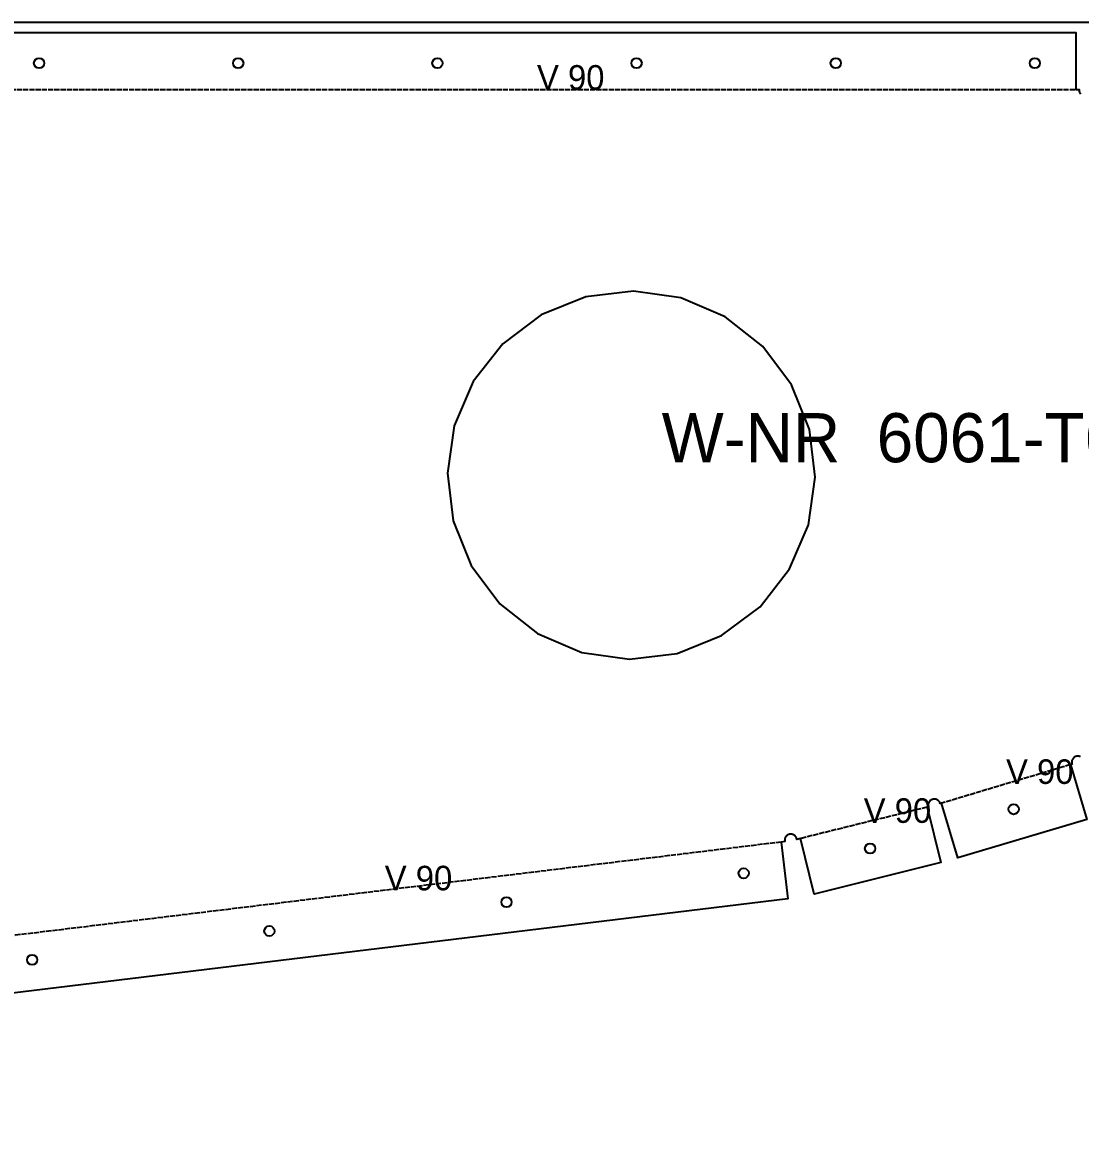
# Model space of a CAD drawing. Header units: millimetres. Extents: x 0 to 2438, y 0 to 1219.
# Drawn here: x 1907.2 to 2166, y 943.5 to 1219 of the extents above; entities that cross this region are included whole.
import ezdxf

# ---------------------------------------------------------------- set-up
doc = ezdxf.new("R2010")
doc.units = ezdxf.units.MM
doc.linetypes.add('DASHED', pattern=[1.524, 1.27, -0.254])
for name, color, linetype in [('CUT', 7, 'CONTINUOUS'), ('ETCH', 8, 'CONTINUOUS'), ('HOLE', 6, 'CONTINUOUS'), ('VALLEY', 1, 'DASHED')]:
    doc.layers.add(name, color=color, linetype=linetype)

msp = doc.modelspace()

# ---------------------------------------------------------------- linework, layer by layer
at = {"layer": 'CUT'}
for points in [[(1901.23, 1216.56), (2164.84, 1216.56), (2164.84, 1202.59), (2165.66, 1202.59), (2165.65, 1202.45), (2165.66, 1202.3), (2165.68, 1202.16), (2165.72, 1202.01), (2165.77, 1201.88), (2165.84, 1201.74), (2165.91, 1201.62), (2166, 1201.5)], [(2166.04, 1039.47), (2165.91, 1039.53), (2165.77, 1039.58), (2165.62, 1039.61), (2165.48, 1039.63), (2165.33, 1039.64), (2165.18, 1039.63), (2165.04, 1039.61), (2164.9, 1039.57), (2164.76, 1039.52), (2164.63, 1039.45), (2164.5, 1039.37), (2164.38, 1039.29), (2164.28, 1039.18), (2164.18, 1039.07), (2164.09, 1038.95), (2164.02, 1038.83), (2163.96, 1038.69), (2163.91, 1038.55), (2163.88, 1038.41), (2163.86, 1038.27), (2163.85, 1038.12), (2163.86, 1037.97), (2163.88, 1037.83), (2163.92, 1037.68), (2163.93, 1037.66), (2163.56, 1037.55), (2167.56, 1024.17), (2136.03, 1014.74), (2132.03, 1028.13), (2131.69, 1028.02), (2131.67, 1028.09), (2131.62, 1028.23), (2131.55, 1028.36), (2131.47, 1028.49), (2131.38, 1028.61), (2131.28, 1028.71), (2131.17, 1028.81), (2131.05, 1028.9), (2130.93, 1028.97), (2130.79, 1029.03), (2130.65, 1029.08), (2130.51, 1029.11), (2130.36, 1029.13), (2130.22, 1029.14), (2130.07, 1029.13), (2129.92, 1029.1), (2129.78, 1029.07), (2129.64, 1029.02), (2129.51, 1028.95), (2129.39, 1028.87), (2129.27, 1028.78), (2129.16, 1028.68), (2129.07, 1028.57), (2128.98, 1028.45), (2128.91, 1028.33), (2128.84, 1028.19), (2128.8, 1028.05), (2128.76, 1027.91), (2128.74, 1027.76), (2128.74, 1027.62), (2128.75, 1027.47), (2128.77, 1027.32), (2128.79, 1027.23), (2128.45, 1027.15), (2131.8, 1013.59), (2100.85, 1005.92), (2097.5, 1019.49), (2096.61, 1019.27), (2096.59, 1019.36), (2096.56, 1019.51), (2096.5, 1019.64), (2096.44, 1019.78), (2096.36, 1019.9), (2096.27, 1020.02), (2096.17, 1020.13), (2096.06, 1020.22), (2095.94, 1020.31), (2095.81, 1020.38), (2095.68, 1020.44), (2095.54, 1020.49), (2095.4, 1020.53), (2095.25, 1020.55), (2095.11, 1020.55), (2094.96, 1020.54), (2094.81, 1020.52), (2094.67, 1020.48), (2094.53, 1020.43), (2094.4, 1020.36), (2094.28, 1020.29), (2094.16, 1020.2), (2094.05, 1020.1), (2093.95, 1019.99), (2093.87, 1019.87), (2093.79, 1019.74), (2093.73, 1019.61), (2093.69, 1019.47), (2093.65, 1019.32), (2093.63, 1019.18), (2093.63, 1019.03), (2093.64, 1018.88), (2093.66, 1018.74), (2093.66, 1018.73), (2092.76, 1018.62), (2094.44, 1004.75), (1900.53, 981.16)]]:
    msp.add_lwpolyline(points, dxfattribs=at)
msp.add_lwpolyline([(2044, 1064.98), (2055.63, 1063.32), (2067.3, 1064.72), (2078.2, 1069.1), (2087.6, 1076.15), (2094.85, 1085.39), (2099.46, 1096.2), (2101.12, 1107.82), (2099.71, 1119.49), (2095.34, 1130.39), (2088.29, 1139.79), (2079.05, 1147.04), (2068.24, 1151.65), (2056.61, 1153.31), (2044.95, 1151.91), (2034.05, 1147.53), (2024.65, 1140.48), (2017.4, 1131.24), (2012.79, 1120.43), (2011.13, 1108.8), (2012.53, 1097.14), (2016.91, 1086.24), (2023.96, 1076.84), (2033.2, 1069.59), (2044, 1064.98)], close=True, dxfattribs=at)
at = {"layer": 'ETCH'}
msp.add_lwpolyline([(0, 0), (2438, 0), (2438, 1219), (0, 1219)], close=True, dxfattribs=at)
at = {"layer": 'HOLE'}
for centre in [(1911.23, 1209.06), (1959.95, 1209.06), (2008.67, 1209.06), (2057.4, 1209.06), (2106.12, 1209.06), (2154.84, 1209.06), (2149.65, 1026.64), (2114.53, 1017.04), (2083.61, 1010.98), (2025.59, 1003.93), (1967.57, 996.87), (1909.55, 989.82)]:
    msp.add_circle(centre, 1.25, dxfattribs=at)
at = {"layer": 'VALLEY'}
for p, q in [((1901.23, 1202.59), (2164.84, 1202.59)), ((2163.56, 1037.55), (2132.03, 1028.13)), ((2128.45, 1027.15), (2097.5, 1019.49)), ((2092.76, 1018.62), (1898.85, 995.03))]:
    msp.add_line(p, q, dxfattribs=at)

# ---------------------------------------------------------------- texts
at = {"layer": 'ETCH'}
for s, height, p in [('V 90', 6, (2033.04, 1202.59)), ('W-NR  6061-T6 0.020in', 12, (2063.56, 1111.49)), ('V 90', 6, (2147.79, 1032.84)), ('V 90', 6, (2112.97, 1023.32)), ('V 90', 6, (1995.8, 1006.82))]:
    msp.add_text(s, height=height, dxfattribs=at).set_placement(p)

doc.saveas('drawing.dxf')
